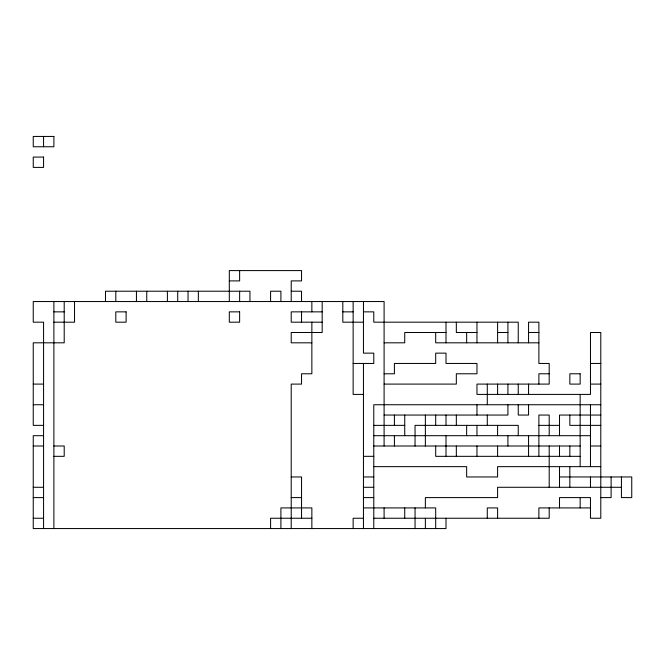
<?xml version="1.0" encoding="UTF-8"?>
<svg xmlns="http://www.w3.org/2000/svg" width="665" height="665" viewBox="0 0 665 665"><rect width="100%" height="100%" fill="white"/><g stroke="black" fill="none" stroke-linecap="round" stroke-linejoin="round"><path stroke-width="1" d="M229.309 280.904L239.633 280.904L239.633 270.589M291.22 291.22L301.544 291.22L301.544 301.544M53.89 311.86L64.206 311.86M322.184 311.86L291.22 311.86L291.22 322.184L322.184 322.184M342.816 311.86L353.14 311.86M363.456 311.86L373.78 311.86L373.78 322.184L518.243 322.184L518.243 342.816M53.89 322.184L74.53 322.184L74.53 301.544M363.456 322.184L342.816 322.184L342.816 301.544M446.007 332.5L404.736 332.5L404.736 342.816L384.096 342.816M476.963 332.5L456.331 332.5L456.331 322.184M497.603 332.5L507.919 332.5M528.559 332.5L538.883 332.5M311.86 342.816L291.22 342.816L291.22 332.5L322.184 332.5L322.184 301.544M538.883 342.816L435.691 342.816L435.691 332.5M353.14 363.456L373.78 363.456L373.78 353.14L363.456 353.14L363.456 301.544M590.47 363.456L600.794 363.456M384.096 373.78L394.412 373.78L394.412 363.456L435.691 363.456L435.691 353.14L446.007 353.14L446.007 363.456L476.963 363.456L476.963 373.78L456.331 373.78L456.331 384.096L384.096 384.096M549.199 373.78L538.883 373.78L538.883 384.096M33.25 384.096L43.566 384.096M590.47 384.096L600.794 384.096M363.456 394.412L353.14 394.412L353.14 301.544M33.25 404.736L43.566 404.736M600.794 404.736L373.78 404.736L373.78 528.559M384.096 415.051L507.919 415.051L507.919 404.736M600.794 415.051L559.514 415.051L559.514 435.691M43.566 425.367L33.25 425.367L33.25 342.816L64.206 342.816L64.206 301.544M373.78 425.367L404.736 425.367M538.883 425.367L559.514 425.367M600.794 425.367L569.839 425.367L569.839 415.051M43.566 435.691L33.25 435.691L33.25 528.559L446.007 528.559L446.007 518.243M373.78 435.691L590.47 435.691M33.25 446.007L43.566 446.007M53.89 446.007L64.206 446.007L64.206 456.331L53.89 456.331M373.78 446.007L580.154 446.007M590.47 446.007L600.794 446.007M363.456 456.331L373.78 456.331M580.154 456.331L435.691 456.331L435.691 446.007M373.78 466.647L466.647 466.647L466.647 476.963L497.603 476.963L497.603 466.647L600.794 466.647M291.22 476.963L301.544 476.963L301.544 518.243M363.456 476.963L373.78 476.963M559.514 476.963L631.75 476.963L631.75 497.603L621.434 497.603L621.434 476.963M33.25 487.287L43.566 487.287M363.456 487.287L373.78 487.287M621.434 487.287L497.603 487.287L497.603 497.603L425.367 497.603L425.367 507.919M33.25 497.603L43.566 497.603M291.22 497.603L301.544 497.603M363.456 497.603L373.78 497.603M600.794 497.603L611.11 497.603L611.11 476.963M363.456 507.919L435.691 507.919L435.691 528.559M590.47 507.919L538.883 507.919L538.883 518.243M33.25 518.243L43.566 518.243M311.86 518.243L270.589 518.243L270.589 528.559M363.456 518.243L353.14 518.243L353.14 528.559M373.78 518.243L549.199 518.243L549.199 507.919M590.47 404.736L590.47 466.647M590.47 476.963L590.47 487.287M580.154 394.412L580.154 466.647M580.154 497.603L580.154 507.919M569.839 446.007L569.839 456.331M569.839 466.647L569.839 487.287M559.514 446.007L559.514 456.331M559.514 466.647L559.514 487.287M559.514 507.919L559.514 497.603L590.47 497.603L590.47 518.243L600.794 518.243L600.794 332.5L590.47 332.5L590.47 394.412L476.963 394.412L476.963 384.096L549.199 384.096L549.199 363.456L538.883 363.456L538.883 322.184L528.559 322.184L528.559 342.816M549.199 435.691L549.199 415.051L538.883 415.051L538.883 456.331M549.199 446.007L549.199 487.287M528.559 384.096L528.559 394.412M528.559 404.736L528.559 415.051L518.243 415.051L518.243 404.736M528.559 435.691L528.559 456.331M518.243 384.096L518.243 394.412M518.243 435.691L518.243 425.367L415.051 425.367L415.051 446.007M507.919 322.184L507.919 342.816M507.919 384.096L507.919 394.412M507.919 435.691L507.919 446.007M497.603 322.184L497.603 342.816M497.603 384.096L497.603 394.412M497.603 425.367L497.603 435.691M497.603 446.007L497.603 456.331M497.603 518.243L497.603 507.919L487.287 507.919L487.287 518.243M487.287 384.096L487.287 404.736M487.287 415.051L487.287 425.367M476.963 322.184L476.963 342.816M476.963 404.736L476.963 415.051M476.963 425.367L476.963 435.691M476.963 446.007L476.963 456.331M466.647 332.5L466.647 342.816M466.647 425.367L466.647 435.691M456.331 415.051L456.331 425.367M456.331 446.007L456.331 456.331M446.007 322.184L446.007 342.816M446.007 415.051L446.007 425.367M446.007 435.691L446.007 456.331M435.691 415.051L435.691 425.367M425.367 415.051L425.367 446.007M425.367 518.243L425.367 528.559M415.051 507.919L415.051 528.559M404.736 415.051L404.736 435.691M404.736 507.919L404.736 518.243M394.412 415.051L394.412 425.367M394.412 435.691L394.412 446.007M384.096 446.007L384.096 301.544L33.25 301.544L33.25 322.184L43.566 322.184L43.566 528.559M384.096 507.919L384.096 518.243M363.456 363.456L363.456 528.559M311.86 301.544L311.86 311.86M311.86 322.184L311.86 373.78L301.544 373.78L301.544 384.096L291.22 384.096L291.22 528.559M311.86 528.559L311.86 507.919L280.904 507.919L280.904 528.559M301.544 311.86L301.544 322.184M291.22 301.544L291.22 280.904L301.544 280.904L301.544 270.589L229.309 270.589L229.309 301.544M280.904 301.544L280.904 291.22L270.589 291.22L270.589 301.544M249.949 301.544L249.949 291.22L105.486 291.22L105.486 301.544M239.633 291.22L239.633 301.544M198.353 291.22L198.353 301.544M188.037 291.22L188.037 301.544M177.713 291.22L177.713 301.544M167.397 291.22L167.397 301.544M146.757 291.22L146.757 301.544M136.441 291.22L136.441 301.544M115.801 291.22L115.801 301.544M53.89 301.544L53.89 528.559M43.566 136.441L43.566 146.757M53.89 136.441L33.25 136.441L33.25 146.757L53.89 146.757L53.89 136.441M43.566 157.081L33.25 157.081L33.25 167.397L43.566 167.397L43.566 157.081M126.117 311.86L115.801 311.86L115.801 322.184L126.117 322.184L126.117 311.86M239.633 311.86L229.309 311.86L229.309 322.184L239.633 322.184L239.633 311.86M580.154 373.78L569.839 373.78L569.839 384.096L580.154 384.096L580.154 373.78"/></g></svg>
